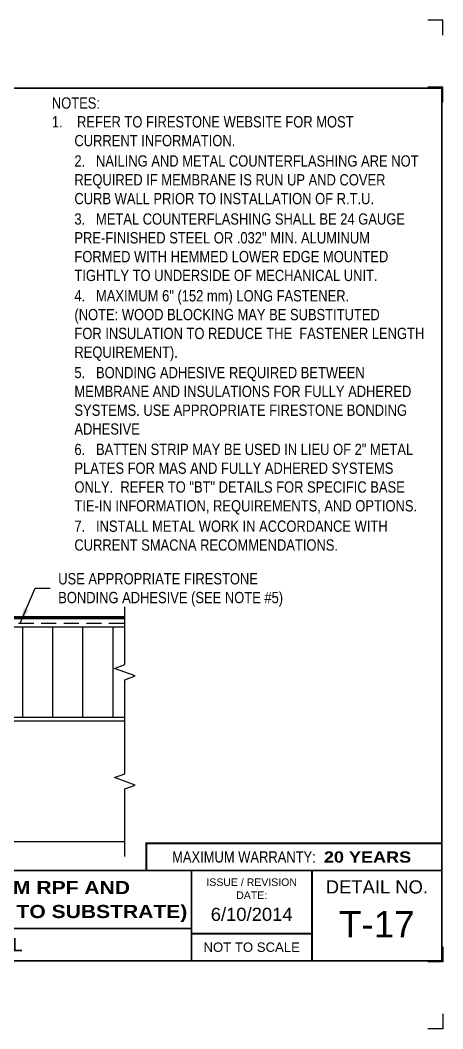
# Model space of a CAD drawing. Header units: inches. Extents: x 233.4 to 253.5, y -112.1 to -95.4.
# Drawn here: x 246.46 to 253.48, y -112.14 to -95.38 of the extents above; entities that cross this region are included whole.
import ezdxf
from ezdxf.enums import TextEntityAlignment as Align

# ---------------------------------------------------------------- set-up
doc = ezdxf.new("R2010")
doc.units = ezdxf.units.IN
doc.header["$MEASUREMENT"] = 0
doc.linetypes.add('HIDDEN', pattern=[0.375, 0.25, -0.125])
doc.layers.get('0').update_dxf_attribs({"linetype": 'CONTINUOUS'})
doc.layers.get('DEFPOINTS').update_dxf_attribs({"linetype": 'CONTINUOUS'})
for name, color, linetype in [('FSBP-ADHESIVE', 1, 'HIDDEN'), ('FSBP-ANNO-NOTE', 7, 'CONTINUOUS'), ('FSBP-INSULATION', 7, 'CONTINUOUS'), ('FSBP-MEMBRANE', 7, 'CONTINUOUS'), ('FSBP-SUBSTRATE-GENERIC', 9, 'CONTINUOUS'), ('FSBP-TTLB', 7, 'CONTINUOUS'), ('FSBP-TTLB-BORDER', 7, 'CONTINUOUS'), ('FSBP-TTLB-TEXT', 7, 'CONTINUOUS')]:
    doc.layers.add(name, color=color, linetype=linetype)
doc.styles.add('FSBP_ARIAL', font='arial.ttf')
doc.styles.add('FSBP_ARIAL_BOLD', font='')
doc.styles.add('FSBP_ARIAL_NAR', font='ARIALN.TTF')
doc.styles.get('FSBP_ARIAL_BOLD').set_extended_font_data('Arial Black')
doc.dimstyles.new('FSBP-LEADER', dxfattribs={"dimtxt": 0.1875, "dimasz": 0.25, "dimexe": 0.0625, "dimexo": 0.125, "dimgap": 0.125, "dimtad": 0, "dimtih": 1, "dimtoh": 1, "dimdec": 4, "dimzin": 0, "dimdsep": 46, "dimlunit": 4, "dimtxsty": 'FSBP_ARIAL_NAR', "dimcen": 0.09375, "dimclrd": 256, "dimclre": 256, "dimclrt": 256, "dimadec": 0, "dimazin": 0, "dimtfac": 1, "dimtdec": 4, "dimtofl": 0, "dimtmove": 0, "dimatfit": 3, "dimfxl": 1, "dimtolj": 1, "dimtzin": 0, "dimlwd": -1, "dimlwe": -1, "dimarcsym": 0})

# ---------------------------------------------------------------- blocks, each defined once
blk = doc.blocks.new('TTLB-EPDM_2')
at = {"layer": 'DEFPOINTS', "linetype": 'Continuous', "ltscale": 1.75}
for points in [[(20.01562500000003, 13.88083333333333), (20.01562500000003, 14.13083333333333), (19.76562500000003, 14.13083333333333)], [(20.01562500000003, -2.380833333333342), (20.01562500000003, -2.630833333333342), (19.76562500000003, -2.630833333333342)]]:
    blk.add_lwpolyline(points, dxfattribs=at)
at = {"layer": 'DEFPOINTS', "color": 1}
for points in [[(20.015625, 12.765625), (20.015625, 13.015625), (19.765625, 13.015625)], [(20.015625, -1.265625), (20.015625, -1.515625), (19.765625, -1.515625)]]:
    blk.add_lwpolyline(points, dxfattribs=at)
at = {"layer": 'FSBP-TTLB', "const_width": 0.03125}
blk.add_lwpolyline([(15.09028770518938, 0), (20, 0), (20, 0.4512598240669945), (15.09028770518938, 0.4512598240669945)], close=True, dxfattribs=at)
for points in [[(0, 0), (0, -1.5), (20, -1.5), (20, 0), (0, 0)], [(15.84028770518938, 0), (15.84028770518938, -0.9643749050531198)], [(17.84110496735593, 0), (17.84110496735593, -1.5)], [(20, 0), (20, -1.5)], [(4.825208527206769, -0.9643749050531198), (15.84028770518938, -0.9643749050531198)], [(15.84028770518938, -0.9643749050531198), (15.84028770518938, -1.5)], [(15.84028770518938, -1.048740175933006), (17.84110496735593, -1.048740175933006)]]:
    blk.add_lwpolyline(points, dxfattribs=at)
at = {"layer": 'FSBP-TTLB-BORDER', "const_width": 0.03125}
blk.add_lwpolyline([(20, 0), (20, 13), (0, 13), (0, 0)], dxfattribs=at)
at = {"layer": 'FSBP-TTLB-TEXT', "style": 'FSBP_ARIAL_NAR'}
blk.add_text('MAXIMUM WARRANTY:', height=0.1875, dxfattribs=at).set_placement((17.90516569312837, 0.2256299120335257), align=Align.MIDDLE_RIGHT)
at = {"layer": 'FSBP-TTLB-TEXT', "style": 'FSBP_ARIAL'}
for s, height, p in [('ISSUE / REVISION', 0.125, (16.84069633627263, -0.1938496373466023)), ('DETAIL NO.', 0.21875, (18.92055248367797, -0.2724398367368792)), ('DATE:', 0.125, (16.84069633627263, -0.409973105348854)), ('NOT TO SCALE', 0.15625, (16.84069633627263, -1.274370087966503))]:
    blk.add_text(s, height=height, dxfattribs=at).set_placement(p, align=Align.MIDDLE_CENTER)
at = {"layer": 'FSBP-TTLB-TEXT'}
for tag, height, style, p in [('MAXIMUM_WARRANTY', 0.1875, 'FSBP_ARIAL_BOLD', (18.03987100774941, 0.2240244307510579)), ('ACCPT_SYSTEMS', 0.21875, 'FSBP_ARIAL', (12.49438170418193, -1.23218745252656))]:
    blk.add_attdef(tag, text='', height=height, dxfattribs=dict(at, style=style)).set_placement(p, align=Align.MIDDLE_LEFT)
for tag, height, style, p in [('DETAIL_DESCP_LINE_1', 0.21875, 'FSBP_ARIAL_BOLD', (10.33118450231211, -0.2831249841755152)), ('DETAIL_DESCP_LINE_2', 0.21875, 'FSBP_ARIAL_BOLD', (10.33118450231211, -0.6812499208775904)), ('ISSUE_REV_DATE', 0.21875, 'FSBP_ARIAL', (16.84069633627263, -0.7282559425942452)), ('DETAIL_NUMBER', 0.4375, 'FSBP_ARIAL', (18.91941590748775, -0.8931630692489421))]:
    blk.add_attdef(tag, text='', height=height, dxfattribs=dict(at, style=style)).set_placement(p, align=Align.MIDDLE_CENTER)

msp = doc.modelspace()

# ---------------------------------------------------------------- hatches: boundary and pattern name
at = {"layer": 'FSBP-INSULATION'}
h = msp.add_hatch(dxfattribs=at)
h.set_pattern_fill('LINE', color=256, scale=4, angle=90, style=0)
h.set_pattern_definition([(90, (-66.00000000000023, -52.53499999999991), (-0.5, 3.061515884555943e-17), [])])
h.paths.add_polyline_path([(241.3218105396465, -105.7717492058106), (241.3218105396465, -105.7401819387934), (241.2827480396465, -105.7299786624277), (241.3218105396465, -105.7086146717762), (241.3218105396465, -105.6770474047589), (241.2827480396465, -105.6668441283931), (241.3218105396465, -105.6454801377416), (241.2983730396465, -105.6253908520274), (241.2983730396465, -105.4666408520274), (239.8921230396465, -105.4666408520274), (239.8921230396466, -106.8441408520274), (241.2096230396465, -106.8441408520274), (241.2096230396464, -106.9666408520274), (241.3218105396465, -106.9666408520274), (241.3218105396465, -106.9397380854492), (241.2827480396465, -106.9295348090834), (241.3218105396465, -106.9081708184319), (241.3218105396465, -106.8766035514147), (241.2827480396465, -106.8664002750489), (241.3218105396465, -106.8450362843975), (241.3218105396465, -106.8134690173801), (241.2827480396466, -106.8032657410144), (241.3218105396465, -106.7819017503629), (241.3218105396465, -106.7503344833456), (241.2827480396465, -106.7401312069799), (241.3218105396465, -106.7187672163284), (241.3218105396466, -106.6871999493111), (241.2827480396466, -106.6769966729454), (241.3218105396465, -106.6556326822939), (241.3218105396465, -106.6240654152766), (241.2827480396466, -106.6138621389109), (241.3218105396465, -106.5924981482594), (241.3218105396465, -106.5609308812421), (241.2827480396465, -106.5507276048763), (241.3218105396465, -106.5293636142248), (241.3218105396466, -106.4977963472076), (241.2827480396466, -106.4875930708418), (241.3218105396465, -106.4662290801904), (241.3218105396465, -106.4346618131731), (241.2827480396465, -106.4244585368073), (241.3218105396465, -106.4030945461558), (241.3218105396465, -106.3715272791386), (241.2827480396465, -106.3613240027728), (241.3218105396465, -106.3399600121213), (241.3218105396465, -106.308392745104), (241.2827480396465, -106.2981894687383), (241.3218105396465, -106.2768254780868), (241.3218105396466, -106.2452582110695), (241.2827480396466, -106.2350549347038), (241.3218105396465, -106.2136909440523), (241.3218105396465, -106.182123677035), (241.2827480396465, -106.1719204006693), (241.3218105396465, -106.1505564100178), (241.3218105396465, -106.1189891430005), (241.2827480396465, -106.1087858666347), (241.3218105396465, -106.0874218759833), (241.3218105396465, -106.055854608966), (241.2827480396465, -106.0456513326002), (241.3218105396465, -106.0242873419487), (241.3218105396465, -105.9927200749315), (241.2827480396465, -105.9825167985657), (241.3218105396465, -105.9611528079142), (241.3218105396465, -105.929585540897), (241.2827480396465, -105.9193822645312), (241.3218105396465, -105.8980182738797), (241.3218105396465, -105.8664510068624), (241.2827480396465, -105.8562477304967), (241.3218105396465, -105.8348837398452), (241.3218105396465, -105.8033164728279), (241.2827480396466, -105.7931131964621)])
h.paths.add_polyline_path([(248.1944057513271, -106.0916408520274), (248.1944057513272, -105.4666408520274), (241.4858730396465, -105.4666408520274), (241.4858730396465, -105.6315128178468), (241.5014980396465, -105.6355941283931), (241.4624355396465, -105.6569581190447), (241.4624355396465, -105.6885253860619), (241.5014980396466, -105.6987286624277), (241.4624355396465, -105.7200926530791), (241.4624355396465, -105.7516599200964), (241.5014980396465, -105.7618631964622), (241.4624355396465, -105.7832271871136), (241.4624355396465, -105.8147944541309), (241.5014980396465, -105.8249977304967), (241.4624355396465, -105.8463617211482), (241.4624355396465, -105.8779289881654), (241.5014980396467, -105.8881322645312), (241.4624355396465, -105.9094962551826), (241.4624355396465, -105.9410635221999), (241.5014980396465, -105.9512667985657), (241.4624355396465, -105.9726307892172), (241.4624355396465, -106.0041980562344), (241.5014980396465, -106.0144013326002), (241.4624355396465, -106.0357653232517), (241.4624355396466, -106.067332590269), (241.5014980396465, -106.0775358666347), (241.4624355396465, -106.0988998572862), (241.4624355396466, -106.1304671243035), (241.5014980396465, -106.1406704006693), (241.4624355396465, -106.1620343913207), (241.4624355396465, -106.193601658338), (241.5014980396465, -106.2038049347038), (241.4624355396465, -106.2251689253553), (241.4624355396465, -106.2567361923725), (241.5014980396465, -106.2669394687383), (241.4624355396465, -106.2883034593898), (241.4624355396466, -106.319870726407), (241.5014980396465, -106.3300740027728), (241.4624355396465, -106.3514379934243), (241.4624355396465, -106.3830052604415), (241.5014980396466, -106.3932085368073), (241.4624355396465, -106.4145725274588), (241.4624355396465, -106.4461397944761), (241.5014980396466, -106.4563430708418), (241.4624355396465, -106.4777070614933), (241.4624355396465, -106.5092743285105), (241.5014980396465, -106.5194776048763), (241.4624355396465, -106.5408415955278), (241.4624355396466, -106.5724088625451), (241.5014980396466, -106.5826121389108), (241.4624355396465, -106.6039761295623), (241.4624355396466, -106.6355433965796), (241.5014980396465, -106.6457466729454), (241.4624355396465, -106.6671106635968), (241.4624355396465, -106.6986779306141), (241.5014980396465, -106.7088812069799), (241.4624355396465, -106.7302451976313), (241.4624355396465, -106.7618124646486), (241.5014980396465, -106.7720157410144), (241.4624355396465, -106.7933797316659), (241.4624355396466, -106.8249469986831), (241.5014980396465, -106.8351502750489), (241.4624355396465, -106.8565142657004), (241.4624355396465, -106.8880815327176), (241.5014980396465, -106.8982848090834), (241.4624355396465, -106.9196487997349), (241.4624355396465, -106.9512160667522), (241.5014980396465, -106.9614193431179), (241.4919508911244, -106.9666408520274), (248.1944057513272, -106.9666408520274), (248.1944057513272, -106.3416408520274), (248.3661230900432, -106.2791408520274), (248.0226884126113, -106.1541408520274)])
h.paths.add_polyline_path([(243.6019066521669, -106.3008440409769), (246.2765954311574, -106.3008440409769), (246.2765954311574, -106.0098097640329), (243.6019066521669, -106.0098097640329)], flags=24)

# ---------------------------------------------------------------- linework, layer by layer
at = {"layer": 'FSBP-ADHESIVE', "linetype": 'HIDDEN'}
msp.add_line((246.0572880825915, -105.4041408520274), (248.1944057513273, -105.4041408520274), dxfattribs=at)
at = {"layer": 'FSBP-INSULATION', "linetype": 'Continuous'}
msp.add_lwpolyline([(248.1944057513273, -106.9666408520274), (248.1944057513272, -106.3416408520274), (248.3661230900432, -106.2791408520274), (248.0226884126113, -106.1541408520274), (248.1944057513272, -106.0916408520274), (248.1944057513273, -105.1320877387449)], dxfattribs=at)
at = {"layer": 'FSBP-INSULATION'}
for points in [[(248.1944057513273, -105.4666408520274), (241.4858730396465, -105.4666408520274)], [(241.4919508911243, -106.9666408520274), (248.1944057513273, -106.9666408520274)]]:
    msp.add_lwpolyline(points, dxfattribs=at)
at = {"layer": 'FSBP-MEMBRANE', "const_width": 0.06}
msp.add_lwpolyline([(239.9846230396465, -100.1409317716101), (239.9846230396465, -104.9860158520274, 0.414213562373095), (240.1096230396465, -105.1110158520274), (245.7885696490532, -105.1110158520274, -0.1989123673796589), (245.9653463443499, -105.1842391567308), (246.0182747349431, -105.237167547324, 0.1989123673796604), (246.1950514302398, -105.3103908520274), (248.1944057513273, -105.3103908520274)], format="xyb", dxfattribs=at)
at = {"layer": 'FSBP-SUBSTRATE-GENERIC'}
for points in [[(241.3218105396465, -107.0291408520274), (238.2302267949173, -107.0291408520274), (238.2302267949173, -109.0291408520274), (248.1944057513273, -109.0291408520274)], [(248.1944057513273, -107.0291408520274), (241.4931110903647, -107.0291408520274)], [(248.1944057513273, -109.2791408520274), (248.1944057513272, -108.1541408520274), (248.3661230900432, -108.0916408520274), (248.0226884126113, -107.9666408520274), (248.1944057513272, -107.9041408520274), (248.1944057513273, -106.9666408520274)]]:
    msp.add_lwpolyline(points, dxfattribs=at)

# ---------------------------------------------------------------- block references
at = {"ltscale": 1.75}
msp.add_blockref('TTLB-EPDM_2', (233.4627011304548, -109.5123711702308), dxfattribs=at).add_auto_attribs({'DETAIL_DESCP_LINE_1': 'TERMINATION AT R.T.U. WITH QUICKSEAM RPF AND', 'DETAIL_DESCP_LINE_2': 'COUNTERFLASHING (UNIT FLANGE MOUNTED TO SUBSTRATE)', 'ACCPT_SYSTEMS': 'ALL', 'ISSUE_REV_DATE': '6/10/2014', 'DETAIL_NUMBER': 'T-17', 'MAXIMUM_WARRANTY': '20 YEARS'})

# ---------------------------------------------------------------- texts
at = {"layer": 'FSBP-ANNO-NOTE', "insert": (246.984375, -96.6640625), "char_height": 0.1875, "attachment_point": 1, "style": 'FSBP_ARIAL_NAR'}
msp.add_mtext_dynamic_manual_height_columns('\\A1;NOTES:\\P\\pi-0.375,l0.375;1.    REFER TO FIRESTONE WEBSITE FOR MOST \\P\\pi0;CURRENT INFORMATION.\\P{\\H0.083333x;\\P\\pi-0.375;}2.   NAILING AND METAL COUNTERFLASHING ARE NOT REQUIRED IF MEMBRANE IS RUN UP AND COVER \\P\\pi0;CURB WALL PRIOR TO INSTALLATION OF R.T.U.{\\H0.083333x;\\P\\pi-0.375;\\P}3.   METAL COUNTERFLASHING SHALL BE 24 GAUGE PRE-FINISHED STEEL OR .032" MIN. ALUMINUM FORMED WITH HEMMED LOWER EDGE MOUNTED TIGHTLY TO UNDERSIDE OF MECHANICAL UNIT.\\P{\\H0.083333x;\\P}4.   MAXIMUM 6" (152 mm) LONG FASTENER.  \\P\\pi0;(NOTE: WOOD BLOCKING MAY BE SUBSTITUTED \\PFOR INSULATION TO REDUCE THE  FASTENER LENGTH REQUIREMENT).\\P{\\H0.083333x;\\P\\pi-0.375;}5.   BONDING ADHESIVE REQUIRED BETWEEN MEMBRANE AND INSULATIONS FOR FULLY ADHERED SYSTEMS. {\\A0;USE APPROPRIATE FIRESTONE BONDING ADHESIVE\\P\\pi0,t0;\\A1;\\H0.083333x; \\P\\pi-0.375,tz;}6.   BATTEN STRIP MAY BE USED IN LIEU OF 2" METAL PLATES FOR MAS AND FULLY ADHERED SYSTEMS ONLY.  REFER TO "BT" DETAILS FOR SPECIFIC BASE TIE-IN INFORMATION, REQUIREMENTS, AND OPTIONS. \\P{\\H0.083333x;\\P}7.   INSTALL METAL WORK IN ACCORDANCE WITH CURRENT SMACNA RECOMMENDATIONS.', width=6.202044501722412, gutter_width=5, heights=[8.799322251994454], dxfattribs=at)
at = {"layer": 'FSBP-ANNO-NOTE', "insert": (247.08984375, -104.5703125), "char_height": 0.1875, "width": 3.8544076406001, "attachment_point": 1, "style": 'FSBP_ARIAL_NAR'}
msp.add_mtext('USE APPROPRIATE FIRESTONE BONDING ADHESIVE (SEE NOTE #5)', dxfattribs=at)

# ---------------------------------------------------------------- leaders
at = {"layer": 'FSBP-ANNO-NOTE'}
msp.add_leader([(246.4597816038838, -105.4041408520274), (246.705406985971, -104.8195592459573), (246.955406985971, -104.8195592459573)], dimstyle='FSBP-LEADER', dxfattribs=at)

doc.saveas('drawing.dxf')
